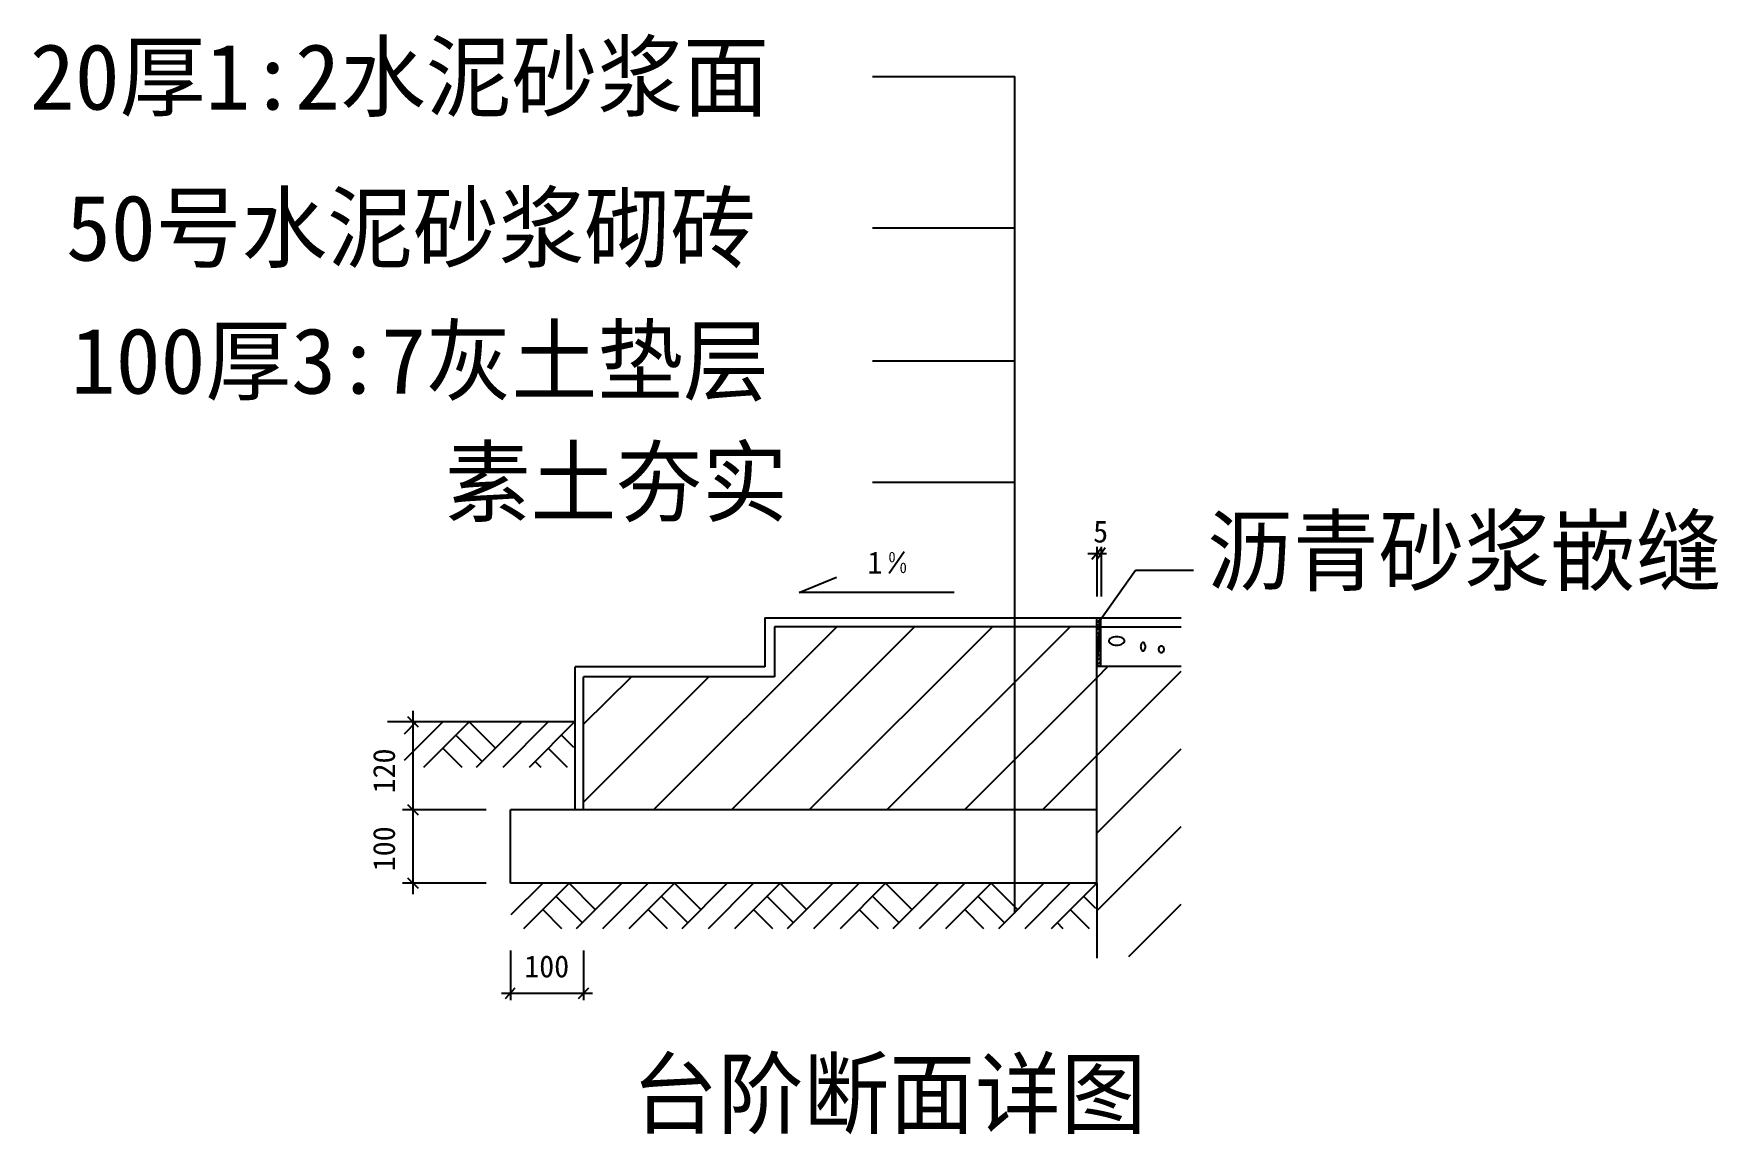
# Model space of a CAD drawing. Header units: metres. Extents: x -23.6 to 53, y -140.9 to -90.8.
import ezdxf

# ---------------------------------------------------------------- set-up
doc = ezdxf.new("R2010")
doc.units = ezdxf.units.M

msp = doc.modelspace()

# ---------------------------------------------------------------- hatches: boundary and pattern name
h = msp.add_hatch()
h.set_pattern_fill('SOLID')
h.paths.add_polyline_path([(24.72, -117.38), (24.89, -117.38), (24.72, -119.58), (24.72, -119.58), (24.72, -117.38)])
h = msp.add_hatch()
h.set_pattern_fill('SOLID')
h.paths.add_polyline_path([(24.89, -119.58), (24.72, -119.58), (24.89, -117.38), (24.89, -117.38), (24.89, -119.58)])

# ---------------------------------------------------------------- linework, layer by layer
for p, q in [((14.53, -92.76), (21, -92.76)), ((21, -117.31), (21, -92.76)), ((14.53, -99.63), (21, -99.63)), ((14.53, -105.68), (21, -105.68)), ((14.53, -111.2), (21, -111.2)), ((24.72, -114.14), (24.72, -116.4)), ((24.92, -114.14), (24.92, -116.4)), ((15.97, -114.37), (15.29, -115.36)), ((24.32, -114.45), (25.16, -114.45)), ((11.19, -116.22), (12.89, -115.52)), ((24.78, -117.61), (26.49, -115.21)), ((26.49, -115.21), (29.12, -115.21)), ((18.24, -116.22), (11.19, -116.22)), ((4.57, -126.11), (12.91, -117.78)), ((8.11, -126.11), (16.44, -117.78)), ((9.63, -117.38), (9.63, -119.61)), ((9.63, -117.38), (28.56, -117.38)), ((11.64, -126.11), (19.98, -117.78)), ((15.18, -126.11), (23.51, -117.78)), ((21, -130.81), (21, -117.31)), ((9.63, -119.61), (1, -119.61)), ((1, -126.11), (1, -119.61)), ((1.39, -122.22), (3.56, -120.06)), ((1.39, -125.76), (7.09, -120.06)), ((18.71, -126.11), (24.72, -120.1)), ((24.72, -120.1), (25.24, -119.58)), ((24.72, -123.64), (28.56, -119.8)), ((-6.36, -129.94), (-6.36, -121.61)), ((-6.22, -122.11), (-6.77, -122.66)), ((-5.02, -122.11), (-6.77, -123.86)), ((-3.82, -122.11), (-5.89, -124.18)), ((-2.62, -123.31), (-3.82, -122.11)), ((-1.42, -122.11), (-3.49, -124.18)), ((-0.22, -122.11), (-2.29, -124.18)), ((0.98, -122.11), (-1.09, -124.18)), ((-4.14, -124.18), (-5.02, -123.31)), ((-3.22, -123.91), (-4.42, -122.71)), ((0.66, -124.18), (-0.22, -123.31)), ((0.94, -123.27), (0.38, -122.71)), ((24.72, -127.17), (28.56, -123.33)), ((-0.54, -124.18), (-0.82, -123.91)), ((22.25, -126.11), (24.72, -123.64)), ((-3.05, -126.11), (-6.85, -126.11)), ((24.72, -130.71), (28.56, -126.87)), ((-3.05, -129.44), (-6.85, -129.44)), ((-0.47, -129.44), (-1.92, -130.89)), ((0.73, -129.44), (-1.35, -131.52)), ((1.92, -130.64), (0.73, -129.44)), ((3.12, -129.44), (1.05, -131.52)), ((4.32, -129.44), (2.25, -131.52)), ((5.52, -129.44), (3.45, -131.52)), ((6.72, -130.64), (5.52, -129.44)), ((7.92, -129.44), (5.85, -131.52)), ((9.12, -129.44), (7.05, -131.52)), ((10.32, -129.44), (8.25, -131.52)), ((11.52, -130.64), (10.32, -129.44)), ((12.72, -129.44), (10.65, -131.52)), ((13.92, -129.44), (11.85, -131.52)), ((15.12, -129.44), (13.05, -131.52)), ((16.32, -130.64), (15.12, -129.44)), ((17.52, -129.44), (15.45, -131.52)), ((18.72, -129.44), (16.65, -131.52)), ((19.92, -129.44), (17.85, -131.52)), ((21.12, -130.64), (19.92, -129.44)), ((22.32, -129.44), (20.25, -131.52)), ((23.52, -129.44), (21.45, -131.52)), ((24.72, -129.44), (22.65, -131.52)), ((1.33, -131.24), (0.13, -130.04)), ((6.12, -131.24), (4.92, -130.04)), ((10.92, -131.24), (9.72, -130.04)), ((15.72, -131.24), (14.52, -130.04)), ((20.52, -131.24), (19.32, -130.04)), ((24.68, -130.6), (24.12, -130.04)), ((0.4, -131.52), (-0.47, -130.64)), ((5.2, -131.52), (4.32, -130.64)), ((10, -131.52), (9.12, -130.64)), ((14.8, -131.52), (13.92, -130.64)), ((19.59, -131.52), (18.72, -130.64)), ((24.39, -131.52), (23.52, -130.64)), ((26.18, -132.78), (28.56, -130.4)), ((23.19, -131.52), (22.92, -131.24)), ((-1.94, -132.51), (-1.94, -134.77)), ((1.39, -132.51), (1.39, -134.77)), ((-2.34, -134.45), (1.8, -134.45))]:
    msp.add_line(p, q)
for points in [[(24.5, -114.71), (24.93, -114.2)], [(24.72, -114.72), (25.11, -114.18)], [(10.07, -117.78), (10.07, -120.06)], [(24.72, -117.78), (10.07, -117.78)], [(24.72, -117.78), (24.72, -117.38)], [(24.72, -117.38), (24.89, -117.38), (24.72, -119.58), (24.72, -119.58), (24.72, -117.38)], [(24.89, -119.58), (24.72, -119.58), (24.89, -117.38), (24.89, -117.38), (24.89, -119.58)], [(24.72, -117.78), (28.56, -117.78)], [(24.72, -126.11), (24.72, -117.78)], [(24.89, -117.78), (24.89, -117.38)], [(24.89, -119.58), (24.89, -117.78)], [(10.07, -120.06), (1.39, -120.06)], [(1.39, -122.11), (1.39, -120.06)], [(24.72, -119.58), (28.56, -119.58)], [(0.98, -122.11), (-7.53, -122.11)], [(-6.12, -122.35), (-6.6, -121.88)], [(1.39, -126.11), (1.39, -122.11)], [(-6.12, -126.35), (-6.6, -125.88)], [(24.72, -126.11), (-1.94, -126.11)], [(-1.94, -129.44), (-1.94, -126.11)], [(24.72, -129.44), (24.72, -126.11)], [(-6.12, -129.68), (-6.6, -129.21)], [(24.72, -129.44), (-1.94, -129.44)], [(24.72, -129.44), (24.72, -132.85)], [(-2.17, -134.69), (-1.72, -134.2)], [(1.16, -134.69), (1.63, -134.21)]]:
    msp.add_lwpolyline(points)
for points in [[(25.99, -118.43, 0.17), (25.96, -118.36, 0.11), (25.88, -118.29, 0.07), (25.77, -118.25, 0.05), (25.63, -118.24, 0.05), (25.49, -118.25, 0.07), (25.38, -118.29, 0.11), (25.3, -118.36, 0.17), (25.27, -118.43, 0.17), (25.3, -118.49, 0.11), (25.38, -118.56, 0.07), (25.49, -118.6, 0.05), (25.63, -118.62, 0.05), (25.77, -118.6, 0.07), (25.88, -118.56, 0.11), (25.96, -118.49, 0.17), (25.99, -118.43, 0.17)], [(26.72, -118.69, 0.06), (26.73, -118.77, 0.07), (26.75, -118.82, 0.11), (26.79, -118.87, 0.16), (26.83, -118.88, 0.16), (26.87, -118.87, 0.11), (26.9, -118.82, 0.07), (26.93, -118.77, 0.06), (26.94, -118.69, 0.06), (26.93, -118.61, 0.07), (26.9, -118.56, 0.11), (26.87, -118.51, 0.16), (26.83, -118.5, 0.16), (26.79, -118.51, 0.11), (26.75, -118.56, 0.07), (26.73, -118.61, 0.06), (26.72, -118.69, 0.06)], [(27.53, -118.81, 0.09), (27.54, -118.86, 0.1), (27.57, -118.91, 0.1), (27.61, -118.94, 0.11), (27.66, -118.95, 0.11), (27.71, -118.94, 0.1), (27.75, -118.91, 0.1), (27.78, -118.86, 0.09), (27.79, -118.81, 0.09), (27.78, -118.75, 0.1), (27.75, -118.71, 0.1), (27.71, -118.68, 0.11), (27.66, -118.67, 0.11), (27.61, -118.68, 0.1), (27.57, -118.71, 0.1), (27.54, -118.75, 0.09), (27.53, -118.81, 0.09)]]:
    msp.add_lwpolyline(points, format="xyb")

# ---------------------------------------------------------------- texts
for s, height, p in [('20厚1:2水泥砂浆面', 3, (-23.79, -94.26)), ('50号水泥砂浆砌砖', 3, (-22.15, -101.13)), ('100厚3:7灰土垫层', 3, (-21.93, -107.18)), ('素土夯实', 3, (-4.92, -112.7)), ('沥青砂浆嵌缝', 3, (29.74, -115.83)), ('5', 1, (24.56, -113.95)), ('1', 1, (14.29, -115.36)), ('0', 0.48, (15.25, -114.85)), ('0', 0.48, (15.76, -115.34)), ('100', 1, (-1.31, -133.73)), ('台阶断面详图', 3, (3.59, -140.52))]:
    msp.add_text(s, height=height).set_placement(p)
for s, p in [('120', (-7.19, -125.36)), ('100 ', (-7.19, -128.9))]:
    msp.add_text(s, height=1, rotation=90).set_placement(p)

doc.saveas('drawing.dxf')
